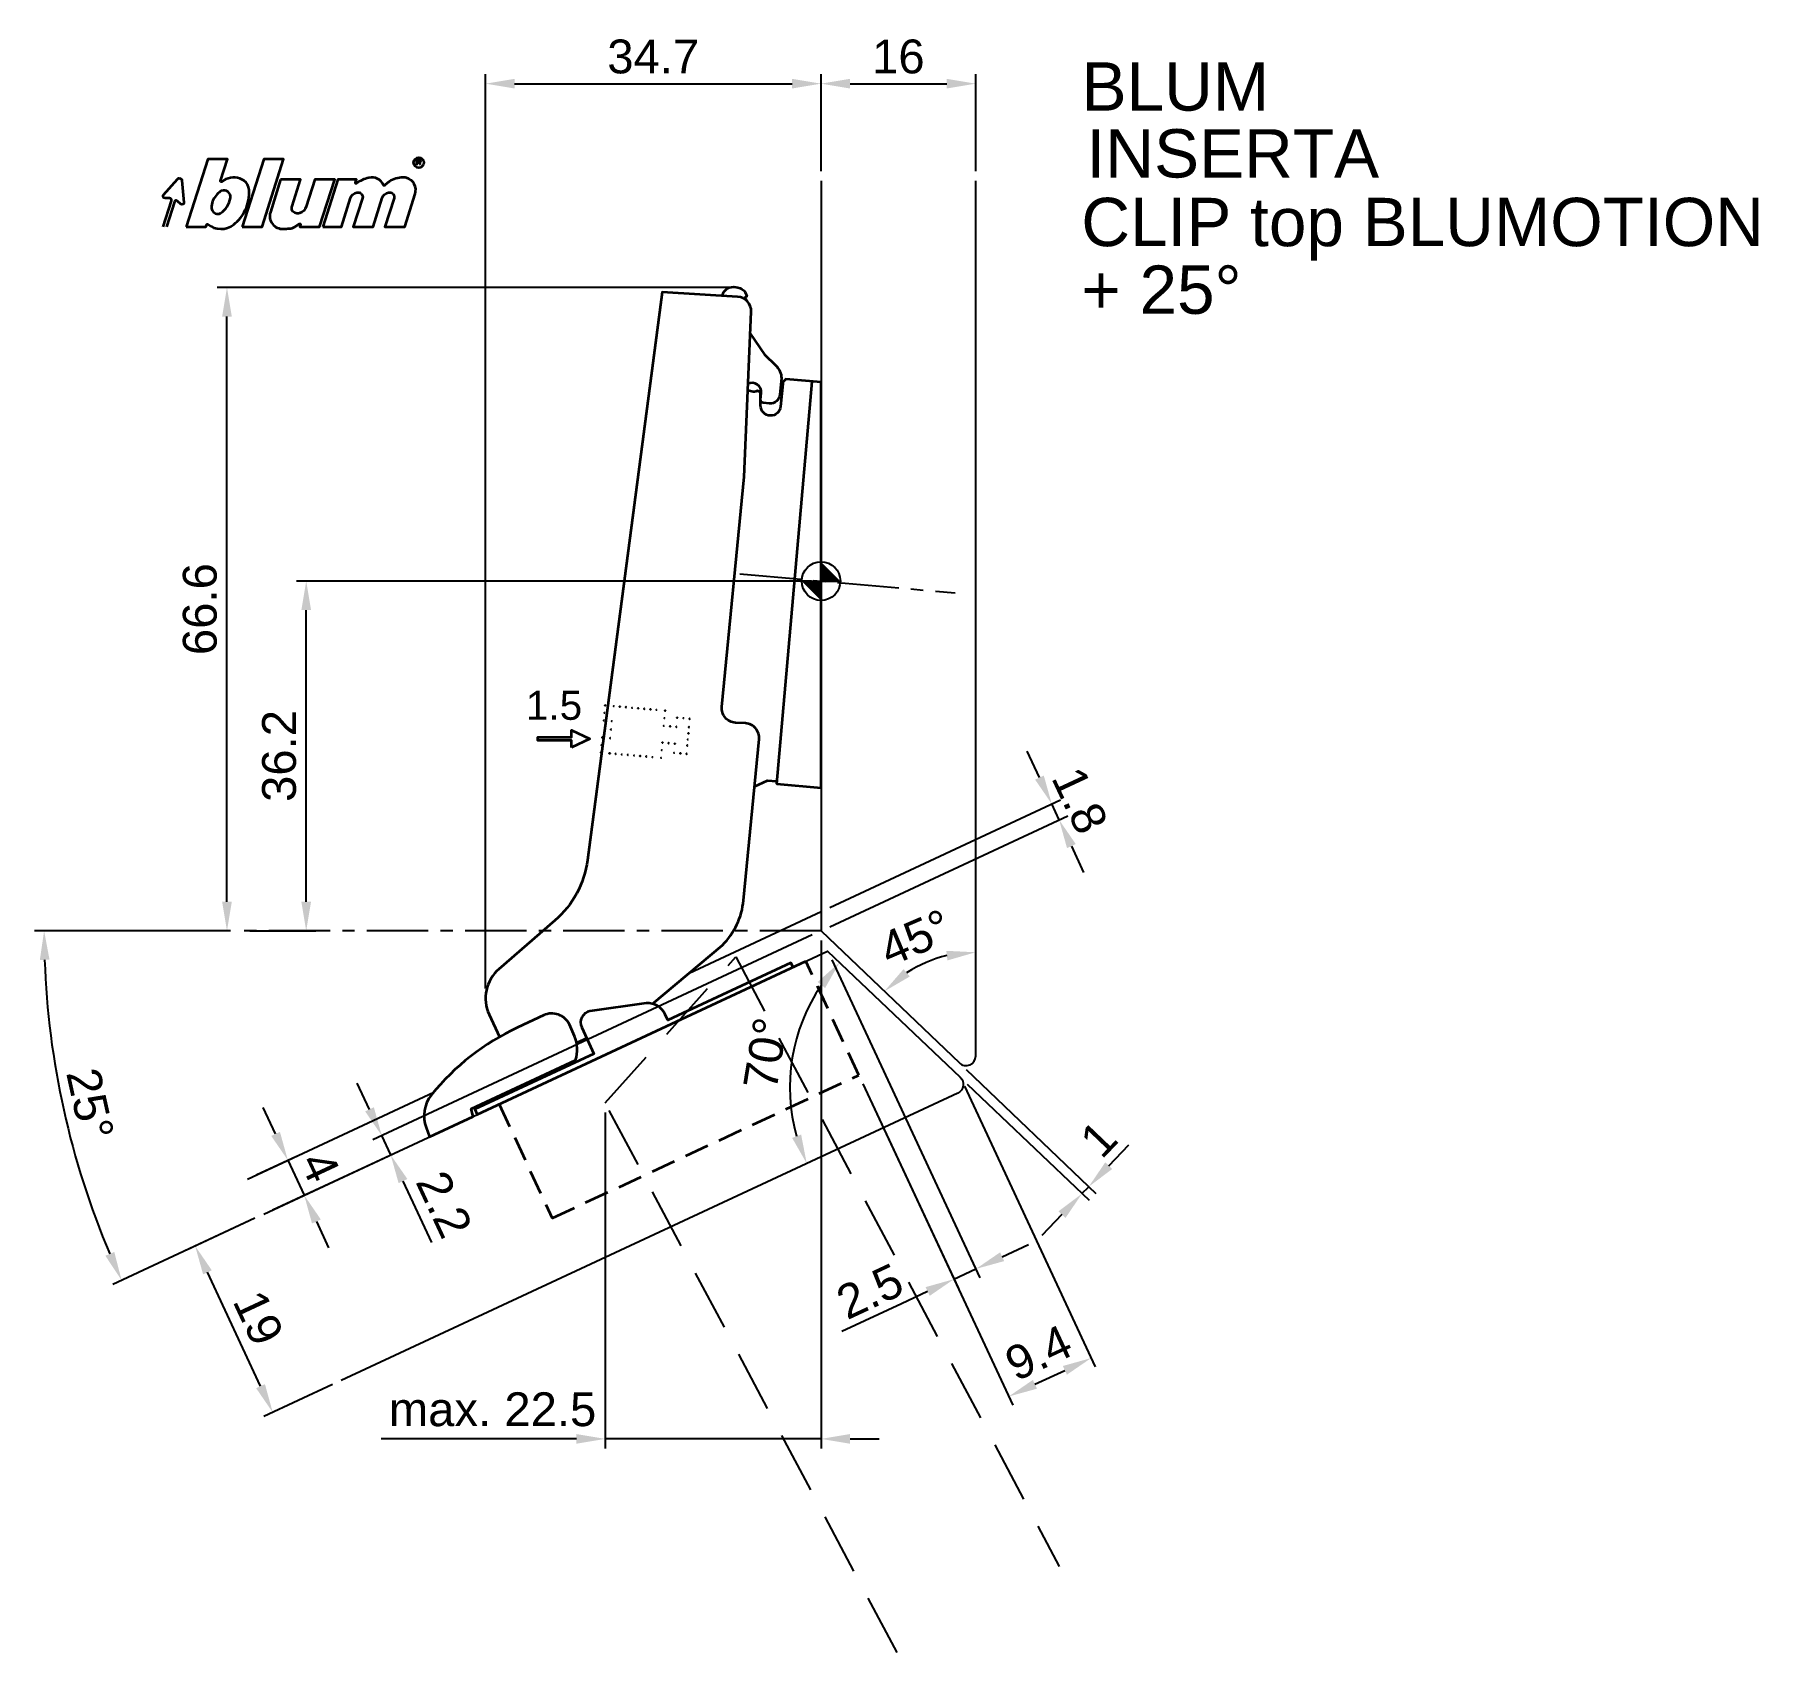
# Model space of a CAD drawing. Extents: x -81 to 97, y -111 to 57.
import ezdxf

# ---------------------------------------------------------------- set-up
doc = ezdxf.new("R2010")
doc.units = 0
doc.header["$PDMODE"] = 35
doc.header["$PDSIZE"] = 5
doc.linetypes.add('MITTE', pattern=[50.8, 31.75, -6.35, 6.35, -6.35])
doc.linetypes.add('STRICHLINIE', pattern=[19.05, 12.7, -6.35])
doc.layers.get('Defpoints').update_dxf_attribs({"linetype": 'CONTINUOUS'})
doc.layers.add('1', color=2, linetype='CONTINUOUS')
doc.layers.add('5', color=1, linetype='CONTINUOUS')
doc.layers.add('6', color=3, linetype='CONTINUOUS', lineweight=35)
doc.styles.add('Beschlag', font='ARIAL.TTF')
doc.dimstyles.new('Beschlag', dxfattribs={"dimtxt": 3.5, "dimasz": 3, "dimexe": 1, "dimexo": 1, "dimgap": 1, "dimtad": 1, "dimdec": 1, "dimdsep": 46, "dimtxsty": 'Beschlag', "dimcen": 2, "dimclrd": 256, "dimclre": 256, "dimclrt": 256, "dimadec": 1, "dimazin": 2, "dimtfac": 0.71, "dimtdec": 1, "dimtix": 1, "dimtmove": 2, "dimatfit": 0, "dimfxl": 0, "dimtolj": 1, "dimlwd": -1, "dimlwe": -1, "dimarcsym": 0})

# ---------------------------------------------------------------- blocks, each defined once
blk = doc.blocks.new('NullPunkt')
at = {"layer": '5'}
for points in [[(0, 2), (0, -2)], [(-2, 0), (2, 0)]]:
    blk.add_lwpolyline(points, dxfattribs=at)
blk.add_circle((0, 0), 2, dxfattribs=at)
for points in [[(0, 0), (-2, 0), (0, 2)], [(0, 0), (2, 0), (0, -2)]]:
    blk.add_solid(points, dxfattribs=at)
blk = doc.blocks.new('*D1')
at = {"layer": '1'}
for p, q in [((-1, 0), (-54.27, 0)), ((-53.27, -33.18), (-53.27, -3)), ((-59.1, -36.18), (-52.27, -36.18))]:
    blk.add_line(p, q, dxfattribs=at)
for points in [[(-53.77, -3), (-52.77, -3), (-53.27, 0)], [(-53.77, -33.18), (-52.77, -33.18), (-53.27, -36.18)]]:
    blk.add_solid(points, dxfattribs=at)
at = {"layer": 'Defpoints', "color": 0}
for p in [(-53.27, 0), (0, 0), (-60.1, -36.18)]:
    blk.add_point(p, dxfattribs=at)
at = {"layer": '1', "insert": (-56.06, -18.09), "char_height": 3.5, "attachment_point": 5, "rotation": 90, "style": 'Beschlag'}
blk.add_mtext('\\A1;36.2', dxfattribs=at)
blk = doc.blocks.new('*D2')
at = {"layer": '1'}
for p, q in [((-9.59, 30.37), (-62.47, 30.37)), ((-61.47, -33.18), (-61.47, 27.37)), ((-61.1, -36.18), (-62.47, -36.18))]:
    blk.add_line(p, q, dxfattribs=at)
for points in [[(-61.97, 27.37), (-60.97, 27.37), (-61.47, 30.37)], [(-61.97, -33.18), (-60.97, -33.18), (-61.47, -36.18)]]:
    blk.add_solid(points, dxfattribs=at)
at = {"layer": 'Defpoints', "color": 0}
for p in [(-61.47, 30.37), (-8.59, 30.37), (-60.1, -36.18)]:
    blk.add_point(p, dxfattribs=at)
at = {"layer": '1', "insert": (-64.26, -2.9), "char_height": 3.5, "attachment_point": 5, "rotation": 90, "style": 'Beschlag'}
blk.add_mtext('\\A1;66.6', dxfattribs=at)
blk = doc.blocks.new('*D3')
at = {"layer": '1'}
for p, q in [((-34.71, -42.16), (-34.71, 52.46)), ((0, 42.42), (0, 52.46)), ((-31.71, 51.46), (-3, 51.46))]:
    blk.add_line(p, q, dxfattribs=at)
for points in [[(-31.71, 51.96), (-31.71, 50.96), (-34.71, 51.46)], [(-3, 51.96), (-3, 50.96), (0, 51.46)]]:
    blk.add_solid(points, dxfattribs=at)
at = {"layer": 'Defpoints', "color": 0}
for p in [(0, 51.46), (0, 41.42), (-34.71, -43.16)]:
    blk.add_point(p, dxfattribs=at)
at = {"layer": '1', "insert": (-17.36, 54.25), "char_height": 3.5, "attachment_point": 5, "style": 'Beschlag'}
blk.add_mtext('\\A1;34.7', dxfattribs=at)
blk = doc.blocks.new('*D4')
at = {"layer": '1'}
for p, q in [((0, 42.42), (0, 52.46)), ((16, 42.42), (16, 52.46)), ((3, 51.46), (13, 51.46))]:
    blk.add_line(p, q, dxfattribs=at)
for points in [[(3, 51.96), (3, 50.96), (0, 51.46)], [(13, 51.96), (13, 50.96), (16, 51.46)]]:
    blk.add_solid(points, dxfattribs=at)
at = {"layer": 'Defpoints', "color": 0}
for p in [(16, 51.46), (0, 41.42), (16, 41.42)]:
    blk.add_point(p, dxfattribs=at)
at = {"layer": '1', "insert": (8, 54.25), "char_height": 3.5, "attachment_point": 5, "style": 'Beschlag'}
blk.add_mtext('\\A1;16', dxfattribs=at)
blk = doc.blocks.new('*D5')
at = {"layer": '1'}
for p, q in [((0, -37.18), (0, -89.74)), ((-22.32, -54.98), (-22.32, -89.74)), ((-25.32, -88.74), (-28.32, -88.74)), ((0, -88.74), (-22.32, -88.74)), ((3, -88.74), (6, -88.74))]:
    blk.add_line(p, q, dxfattribs=at)
for points in [[(-25.32, -88.24), (-25.32, -89.24), (-22.32, -88.74)], [(3, -88.24), (3, -89.24), (0, -88.74)]]:
    blk.add_solid(points, dxfattribs=at)
at = {"layer": 'Defpoints', "color": 0}
for p in [(0, -36.18), (-22.32, -53.98), (-22.32, -88.74)]:
    blk.add_point(p, dxfattribs=at)
at = {"layer": '1', "insert": (-33.99, -85.7), "char_height": 3.5, "attachment_point": 5, "style": 'Beschlag'}
blk.add_mtext('\\A1;max. 22.5', dxfattribs=at)
blk = doc.blocks.new('*D6')
at = {"layer": '1'}
for p, q in [((22.6, -20.33), (21.33, -17.61)), ((0.91, -33.76), (24.77, -22.63)), ((24.63, -24.69), (23.87, -23.05)), ((0.91, -35.76), (25.54, -24.27)), ((25.9, -27.41), (27.17, -30.13))]:
    blk.add_line(p, q, dxfattribs=at)
for points in [[(23.05, -20.12), (22.15, -20.54), (23.87, -23.05)], [(26.35, -27.2), (25.45, -27.62), (24.63, -24.69)]]:
    blk.add_solid(points, dxfattribs=at)
at = {"layer": 'Defpoints', "color": 0}
for p in [(23.87, -23.05), (0, -34.18), (0, -36.18)]:
    blk.add_point(p, dxfattribs=at)
at = {"layer": '1', "insert": (26.78, -22.69), "char_height": 3.5, "attachment_point": 5, "rotation": 295, "style": 'Beschlag'}
blk.add_mtext('\\A1;1.8', dxfattribs=at)
blk = doc.blocks.new('*D7')
at = {"layer": '1'}
for p, q in [((1.11, -39.18), (16.44, -72.07)), ((4.33, -52.02), (14.18, -73.13)), ((18.74, -69.9), (21.46, -68.63)), ((13.75, -72.22), (16.02, -71.16)), ((11.03, -73.49), (8.32, -74.76))]:
    blk.add_line(p, q, dxfattribs=at)
for points in [[(18.53, -69.44), (18.95, -70.35), (16.02, -71.16)], [(10.82, -73.04), (11.25, -73.94), (13.75, -72.22)]]:
    blk.add_solid(points, dxfattribs=at)
at = {"layer": 'Defpoints', "color": 0}
for p in [(0.68, -38.28), (3.91, -51.11), (16.02, -71.16)]:
    blk.add_point(p, dxfattribs=at)
at = {"layer": '1', "insert": (5.05, -73.48), "char_height": 3.5, "attachment_point": 5, "rotation": 25, "style": 'Beschlag'}
blk.add_mtext('\\A1;2.5', dxfattribs=at)
blk = doc.blocks.new('*D8')
at = {"layer": '1'}
for p, q in [((4.33, -52.02), (19.84, -85.27)), ((14.83, -52.24), (28.37, -81.29)), ((22.13, -83.09), (25.23, -81.65))]:
    blk.add_line(p, q, dxfattribs=at)
for points in [[(25.02, -81.2), (25.44, -82.1), (27.95, -80.38)], [(21.92, -82.64), (22.34, -83.55), (19.41, -84.36)]]:
    blk.add_solid(points, dxfattribs=at)
at = {"layer": 'Defpoints', "color": 0}
for p in [(3.91, -51.11), (14.41, -51.33), (27.95, -80.38)]:
    blk.add_point(p, dxfattribs=at)
at = {"layer": '1', "insert": (22.5, -79.84), "char_height": 3.5, "attachment_point": 5, "rotation": 25, "style": 'Beschlag'}
blk.add_mtext('\\A1;9.4', dxfattribs=at)
blk = doc.blocks.new('*D9')
at = {"layer": '1'}
for p, q in [((-58.57, -65.91), (-65.67, -69.21)), ((-58, -83.29), (-63.49, -71.51)), ((-50.54, -83.13), (-57.64, -86.43))]:
    blk.add_line(p, q, dxfattribs=at)
for points in [[(-63.04, -71.3), (-63.94, -71.72), (-64.76, -68.79)], [(-57.54, -83.08), (-58.45, -83.5), (-56.73, -86.01)]]:
    blk.add_solid(points, dxfattribs=at)
at = {"layer": 'Defpoints', "color": 0}
for p in [(-57.67, -65.49), (-64.76, -68.79), (-49.64, -82.71)]:
    blk.add_point(p, dxfattribs=at)
at = {"layer": '1', "insert": (-58.22, -76.22), "char_height": 3.5, "attachment_point": 5, "rotation": 295, "style": 'Beschlag'}
blk.add_mtext('\\A1;19', dxfattribs=at)
blk = doc.blocks.new('*D10')
at = {"layer": '1'}
for p, q in [((15.03, -50.54), (28.42, -63.34)), ((15.13, -52.03), (27.73, -64.06)), ((29.77, -60.48), (31.85, -58.31)), ((27, -63.37), (27.7, -62.65)), ((24.93, -65.54), (22.86, -67.71))]:
    blk.add_line(p, q, dxfattribs=at)
for points in [[(29.41, -60.13), (30.13, -60.82), (27.7, -62.65)], [(24.57, -65.2), (25.29, -65.89), (27, -63.37)]]:
    blk.add_solid(points, dxfattribs=at)
at = {"layer": 'Defpoints', "color": 0}
for p in [(14.31, -49.85), (14.41, -51.33), (27.7, -62.65)]:
    blk.add_point(p, dxfattribs=at)
at = {"layer": '1', "insert": (28.71, -57.71), "char_height": 3.5, "attachment_point": 5, "rotation": 46.3043, "style": 'Beschlag'}
blk.add_mtext('\\A1;1', dxfattribs=at)
blk = doc.blocks.new('*D11')
at = {"layer": '1'}
blk.add_arc((16, -51.47), 13.07, 103.1837, 123.1206, dxfattribs=at)
for points in [[(12.96, -38.25), (13.08, -39.24), (16, -38.4)], [(9.18, -40.91), (8.54, -40.14), (6.55, -42.44)]]:
    blk.add_solid(points, dxfattribs=at)
at = {"layer": 'Defpoints', "color": 0}
for p in [(16, 41.42), (0, -36.18), (12.52, -38.87), (14.31, -49.85), (16, -49.13)]:
    blk.add_point(p, dxfattribs=at)
at = {"layer": '1', "insert": (9.77, -36.9), "char_height": 3.5, "attachment_point": 5, "rotation": 23.1521, "style": 'Beschlag'}
blk.add_mtext('\\A1;45°', dxfattribs=at)
blk = doc.blocks.new('*D12')
at = {"layer": '1'}
blk.add_arc((15.47, -52.35), 18.7, 145.6199, 195.7983, dxfattribs=at)
for points in [[(-0.35, -41.47), (0.42, -42.1), (1.92, -39.45)], [(-2.06, -57.26), (-2.99, -57.61), (-1.48, -60.25)]]:
    blk.add_solid(points, dxfattribs=at)
at = {"layer": 'Defpoints', "color": 0}
for p in [(0.68, -38.28), (-2.02, -45.73), (14.41, -51.33), (14.14, -52.97), (-49.64, -82.71)]:
    blk.add_point(p, dxfattribs=at)
at = {"layer": '1', "insert": (-5.74, -48.88), "char_height": 3.5, "attachment_point": 5, "rotation": 80.7091, "style": 'Beschlag'}
blk.add_mtext('\\A1;70°', dxfattribs=at)
blk = doc.blocks.new('*D13')
at = {"layer": '1'}
for p, q in [((-0.91, -36.6), (-46.36, -57.8)), ((-46.72, -54.65), (-47.99, -51.93)), ((-44.53, -59.36), (-45.45, -57.37)), ((-56.76, -65.06), (-43.62, -58.93)), ((-43.26, -62.08), (-41.99, -64.79))]:
    blk.add_line(p, q, dxfattribs=at)
for points in [[(-46.27, -54.44), (-47.17, -54.86), (-45.45, -57.37)], [(-42.8, -61.86), (-43.71, -62.29), (-44.53, -59.36)]]:
    blk.add_solid(points, dxfattribs=at)
at = {"layer": 'Defpoints', "color": 0}
for p in [(0, -36.18), (-45.45, -57.37), (-57.67, -65.49)]:
    blk.add_point(p, dxfattribs=at)
at = {"layer": '1', "insert": (-38.98, -64.47), "char_height": 3.5, "attachment_point": 5, "rotation": 295, "style": 'Beschlag'}
blk.add_mtext('\\A1;2.2', dxfattribs=at)
blk = doc.blocks.new('*D14')
at = {"layer": '1'}
for p, q in [((-61.1, -36.18), (-81.39, -36.18)), ((-58.57, -65.91), (-73.28, -72.76))]:
    blk.add_line(p, q, dxfattribs=at)
blk.add_arc((5.18, -36.18), 85.57, 182.0089, 202.9911, dxfattribs=at)
for points in [[(-80.83, -39.19), (-79.83, -39.17), (-80.39, -36.18)], [(-73.13, -69.4), (-74.05, -69.8), (-72.37, -72.34)]]:
    blk.add_solid(points, dxfattribs=at)
at = {"layer": 'Defpoints', "color": 0}
for p in [(-60.1, -36.18), (0, -36.18), (0.68, -38.28), (-79.48, -48.58), (-57.67, -65.49)]:
    blk.add_point(p, dxfattribs=at)
at = {"layer": '1', "insert": (-75.64, -54.1), "char_height": 3.5, "attachment_point": 5, "rotation": 282.5, "style": 'Beschlag'}
blk.add_mtext('\\A1;25°', dxfattribs=at)
blk = doc.blocks.new('Logo_BLUM')
at = {"layer": '6', "color": 20, "linetype": 'Continuous'}
for points in [[(2.39, 0), (4.43, 0), (4.52, 0.26, -0.512391), (4.62, 0.29, 0.357881), (7.3, 0.25, 0.116336), (8.5, 1.76, 0.127435), (8.89, 3.85, 0.227045), (8.36, 4.79, 0.273775), (6.5, 4.93), (6.04, 4.67, -0.689828), (5.94, 4.76), (6.65, 7), (4.61, 7)], [(5.59, 3.39, 0.16703), (4.99, 2.14, 0.322673), (5.41, 1.39, 0.260102), (5.93, 1.42, 0.211929), (6.95, 3, 0.250706), (6.73, 3.62, 0.316796), (6.01, 3.72, 0.086595)], [(12.15, 4.9), (11.09, 1.53, 0.527578), (12.44, -0.2, -0.003338), (13.06, -0.17, 0.131781), (13.63, 0.02), (14.12, 0.32, -0.706223), (14.22, 0.24), (14.15, 0), (16.19, 0), (17.75, 4.9), (15.7, 4.9), (14.81, 2.11, -0.253672), (14.11, 1.42, -0.127823), (13.72, 1.42, -0.447747), (13.33, 2.15), (14.2, 4.9)], [(16.53, 0), (18.44, 0), (19.39, 3, -0.282196), (20.04, 3.56, -0.141376), (20.38, 3.52, -0.3938), (20.62, 2.99), (19.67, 0), (21.72, 0), (22.67, 3, -0.282189), (23.31, 3.56, -0.141385), (23.65, 3.52, -0.393792), (23.89, 2.99), (22.94, 0), (24.99, 0), (26.07, 3.42, 0.424526), (25.18, 5.07, 0.098115), (24.64, 5.11, 0.114777), (23.24, 4.6), (22.89, 4.28, -0.522588), (22.79, 4.31, 0.36711), (21.28, 5.09, 0.102012), (20, 4.5, -0.748324), (19.89, 4.58), (20, 4.9), (18.08, 4.9)]]:
    blk.add_lwpolyline(points, format="xyb", close=True, dxfattribs=at)
blk.add_lwpolyline([(8.18, 0), (10.23, 0), (12.45, 7), (10.4, 7)], close=True, dxfattribs=at)
for points in [[(26.26, 6.4), (26.26, 6.9), (26.52, 6.9, -0.975005), (26.53, 6.67, 0.014563), (26.45, 6.67), (26.26, 6.67), (26.45, 6.67), (26.52, 6.6), (26.57, 6.53), (26.62, 6.42)], [(0, 0), (0.86, 2.7, 0.480207), (0.67, 2.98), (0.19, 2.97, -0.689229), (0.05, 3.33), (1.49, 4.95, -0.685285), (1.94, 4.79), (2.15, 2.54, -0.636083), (1.84, 2.36), (1.47, 2.68, 0.560356), (1.16, 2.59), (0.34, 0)]]:
    blk.add_lwpolyline(points, format="xyb", dxfattribs=at)
blk.add_circle((26.44, 6.65), 0.527, dxfattribs=at)
blk = doc.blocks.new('*D17')
at = {"layer": '1'}
for p, q in [((-56.44, -57.19), (-57.71, -54.47)), ((-58.45, -61.44), (-54.27, -59.49)), ((-55.17, -59.91), (-53.48, -63.53)), ((-56.76, -65.06), (-52.57, -63.11)), ((-52.21, -66.25), (-50.95, -68.97))]:
    blk.add_line(p, q, dxfattribs=at)
for points in [[(-55.99, -56.98), (-56.89, -57.4), (-55.17, -59.91)], [(-51.76, -66.04), (-52.67, -66.46), (-53.48, -63.53)]]:
    blk.add_solid(points, dxfattribs=at)
at = {"layer": 'Defpoints', "color": 0}
for p in [(-59.36, -61.86), (-53.48, -63.53), (-57.67, -65.49)]:
    blk.add_point(p, dxfattribs=at)
at = {"layer": '1', "insert": (-51.83, -60.56), "char_height": 3.5, "attachment_point": 5, "rotation": 295, "style": 'Beschlag'}
blk.add_mtext('\\A1;4', dxfattribs=at)
blk = doc.blocks.new('Seitliche Verstellung')
at = {"layer": '6'}
for centre in [(0, 4.9), (0, 4.12), (0.9, 4.9), (1.53, 4.9), (2.17, 4.9), (2.8, 4.9), (3.44, 4.9), (4.07, 4.9), (4.71, 4.9), (5.34, 4.9), (6.24, 4.9), (6.24, 4.12), (7.54, 4.28), (8.19, 4.28), (8.84, 4.28), (0, 3.34), (0.83, 3.34), (0.83, 2.46), (6.24, 3.33), (6.89, 3.33), (7.54, 3.33), (8.84, 3.41), (8.84, 2.77), (8.84, 2.14), (0, 1.56), (0, 0.78), (0, 0), (0.83, 1.56), (0.9, 0), (1.53, 0), (2.17, 0), (2.8, 0), (3.44, 0), (4.07, 0), (4.71, 0), (5.34, 0), (6.24, 1.58), (6.24, 0.79), (6.24, 0.01), (6.89, 1.58), (7.54, 1.58), (7.54, 0.63), (8.19, 0.64), (8.84, 1.5), (8.84, 0.64)]:
    blk.add_circle(centre, 0.00604, dxfattribs=at)

msp = doc.modelspace()

# ---------------------------------------------------------------- linework, layer by layer
at = {"layer": '1'}
for p, q in [((-41.99, -64.79), (-40.3, -68.42)), ((8.32, -74.76), (2.14, -77.64)), ((-28.32, -88.74), (-45.51, -88.74))]:
    msp.add_line(p, q, dxfattribs=at)
at = {"layer": '5', "linetype": 'MITTE', "ltscale": 0.2}
for p, q in [((-8.41, 0.74), (13.89, -1.22)), ((0, -36.18), (-60.1, -36.18))]:
    msp.add_line(p, q, dxfattribs=at)
at = {"layer": '5'}
for points in [[(0, 41.42), (0, -36.18), (14.31, -49.85, 0.659977), (16, -49.13), (16, 41.42)], [(-57.67, -65.49), (0.68, -38.28), (14.41, -51.33, -0.528459), (14.14, -52.97), (-49.64, -82.71)]]:
    msp.add_lwpolyline(points, format="xyb", dxfattribs=at)
for points in [[(-13.66, -40.55), (0, -34.18)], [(-59.36, -61.86), (-40.07, -52.87)]]:
    msp.add_lwpolyline(points, dxfattribs=at)
at = {"layer": '5', "linetype": 'STRICHLINIE', "ltscale": 0.5}
msp.add_lwpolyline([(7.87, -110.84), (-22.32, -53.98), (-8.82, -38.88), (24.65, -101.93)], dxfattribs=at)
at = {"layer": '6'}
for p, q in [((-7.03, 19.59), (-7.59, 19.71)), ((-24.24, -47.3), (-25.29, -47.79))]:
    msp.add_line(p, q, dxfattribs=at)
for points in [[(-10.18, 29.49, -0.303331), (-9.49, 30.36, -0.299356), (-7.84, 29.89), (-7.69, 29.46), (-7.89, 29.29), (-7.71, 29.07), (-7.71, 29.02)], [(-17.45, -43.74), (-10.21, -37.65, 0.175913), (-8.02, -33.03), (-6.41, -16.35, 0.424475), (-7.82, -14.71), (-8.86, -14.65, -0.424475), (-10.26, -13.01), (-7.97, 10.79), (-7.23, 27.86, 0.409111), (-8.64, 29.42), (-16.45, 29.89), (-16.45, 29.89), (-24.17, -28.86, -0.183534), (-27.54, -35.12), (-33.33, -40.14, 0.334595), (-34.34, -44.85), (-33.27, -47.15)], [(-7.33, 25.62), (-5.85, 23.43), (-4.67, 22.29, -0.199022), (-4.1, 20.98), (-4.25, 19.29, -0.414228), (-5.33, 18.38), (-5.98, 18.44, -0.414236), (-6.25, 18.76), (-6.19, 19.46, 0.583097), (-7.56, 20.4, -2.00074)], [(-6.87, -21.24), (-5.53, -20.62), (-4.6, -20.69), (-4.56, -20.98), (0, -21.38), (0, 20.58), (-3.63, 20.89), (-3.88, 20.66, 0.240951), (-3.97, 20.42), (-4.18, 18.06, -0.957254), (-6.25, 18.15), (-6.25, 19.34, 0.570174), (-6.75, 19.63, -0.184671), (-7.03, 19.59, 2.885429)], [(-2.9, -39.95), (-3.11, -39.49), (-15.84, -45.43), (-16.12, -44.83, 0.312987), (-18.09, -43.68), (-23.91, -44.49, 0.486363), (-24.76, -46.17), (-23.5, -48.89), (-23.5, -48.89), (-35.82, -54.64), (-35.57, -55.18), (-1.58, -39.33)]]:
    msp.add_lwpolyline(points, format="xyb", dxfattribs=at)
msp.add_lwpolyline([(-4.56, -20.98), (-0.92, 20.66)], dxfattribs=at)
msp.add_lwpolyline([(-25.82, -17.2), (-25.82, -16.5), (-29.3, -16.5), (-29.3, -16.13), (-25.82, -16.13), (-25.82, -15.43), (-23.92, -16.31)], close=True, dxfattribs=at)
at = {"layer": '6', "linetype": 'STRICHLINIE', "ltscale": 0.2}
msp.add_lwpolyline([(-33.3, -54.12), (-27.81, -65.91), (3.91, -51.11), (-1.58, -39.33)], dxfattribs=at)
at = {"layer": '6', "flags": 128}
msp.add_lwpolyline([(-26.04, -45.88, 0.414214), (-28.7, -44.92), (-31.4, -46.18, 0.114125), (-40.31, -53.15, 0.262579), (-40.87, -56.54), (-40.52, -57.49), (-35.99, -55.38), (-36.2, -54.59), (-25.41, -49.56, 0.191102), (-25.52, -47.07), (-26.04, -45.88)], format="xyb", dxfattribs=at)

# ---------------------------------------------------------------- block references
at = {"layer": '5', "rotation": 90}
msp.add_blockref('NullPunkt', (0, 0), dxfattribs=at)
at = {"layer": '6'}
msp.add_blockref('Logo_BLUM', (-68.07, 36.64), dxfattribs=at)
at = {"layer": '6', "rotation": 355}
msp.add_blockref('Seitliche Verstellung', (-22.77, -17.74), dxfattribs=at)

# ---------------------------------------------------------------- texts
at = {"layer": '1', "linetype": 'Continuous', "style": 'Beschlag'}
for s, p in [('BLUM', (26.96, 48.67)), ('CLIP top BLUMOTION', (26.93, 34.65)), ('+ 25%%D', (26.93, 27.65))]:
    msp.add_text(s, height=5, dxfattribs=at).set_placement(p)
at = {"layer": '1', "attachment_point": 1, "style": 'Beschlag'}
for s, insert, char_height, width in [('INSERTA', (27.47, 46.75), 5, 110.7908), ('1.5', (-30.54, -11.35), 3, 7.1)]:
    msp.add_mtext(s, dxfattribs=dict(at, insert=insert, char_height=char_height, width=width))

# ---------------------------------------------------------------- dimensions: what is measured, and where the dimension line sits
at = {"layer": '1'}
for base, p1, p2, angle, picture, middle in [((0, 51.46), (-34.71, -43.16), (0, 41.42), 180, '*D3', (-17.36, 54.25)), ((16, 51.46), (0, 41.42), (16, 41.42), 180, '*D4', (8, 54.25)), ((-61.4688, 30.3744), (-60.0985, -36.1784), (-8.5922, 30.3744), 90, '*D2', (-64.2558, -2.902)), ((-53.27, 0), (-60.1, -36.18), (0, 0), 90, '*D1', (-56.06, -18.09)), ((23.87, -23.05), (0, -36.18), (0, -34.18), 115, '*D6', (26.78, -22.69)), ((27.95, -80.38), (3.91, -51.11), (14.41, -51.33), 25, '*D8', (22.5, -79.84)), ((-64.76, -68.79), (-49.64, -82.71), (-57.67, -65.49), 115, '*D9', (-58.22, -76.22))]:
    dim = msp.add_linear_dim(base=base, p1=p1, p2=p2, angle=angle, dimstyle='Beschlag', dxfattribs=at)
    dim.commit()
    dim.dimension.update_dxf_attribs({"geometry": picture, "text_midpoint": middle})
for base, line1, line2, text, picture, middle in [((12.52, -38.87), ((16, -49.13), (16, 41.42)), ((0, -36.18), (14.31, -49.85)), '45°', '*D11', (9.77, -36.9)), ((-2.02, -45.73), ((14.14, -52.97), (-49.64, -82.71)), ((0.68, -38.28), (14.41, -51.33)), '70°', '*D12', (-5.74, -48.88))]:
    dim = msp.add_angular_dim_2l(base=base, line1=line1, line2=line2, text=text, dimstyle='Beschlag', dxfattribs=at)
    dim.commit()
    dim.dimension.update_dxf_attribs({"geometry": picture, "text_midpoint": middle})
dim = msp.add_angular_dim_2l(base=(-79.48, -48.58), line1=((0, -36.18), (-60.1, -36.18)), line2=((-57.67, -65.49), (0.68, -38.28)), dimstyle='Beschlag', dxfattribs=at)
dim.commit()
dim.dimension.update_dxf_attribs({"geometry": '*D14', "text_midpoint": (-75.64, -54.1)})
for base, p1, p2, angle, picture, middle in [((-45.45, -57.37), (-57.67, -65.49), (0, -36.18), 115, '*D13', (-38.98, -64.47)), ((16.02, -71.16), (3.91, -51.11), (0.68, -38.28), 25, '*D7', (5.05, -73.48)), ((27.7, -62.65), (14.41, -51.33), (14.31, -49.85), 46.3043, '*D10', (28.71, -57.71))]:
    dim = msp.add_linear_dim(base=base, p1=p1, p2=p2, angle=angle, dimstyle='Beschlag', dxfattribs=at)
    dim.commit()
    dim.dimension.update_dxf_attribs({"geometry": picture, "text_midpoint": middle, "dimtype": 160})
dim = msp.add_linear_dim(base=(-22.32, -88.74), p1=(0, -36.18), p2=(-22.32, -53.98), angle=180, text='max. 22.5', dimstyle='Beschlag', dxfattribs=at)
dim.commit()
dim.dimension.update_dxf_attribs({"geometry": '*D5', "text_midpoint": (-33.99, -85.7), "dimtype": 160})
dim = msp.add_aligned_dim(p1=(-59.36, -61.86), p2=(-57.67, -65.49), distance=4.62, dimstyle='Beschlag', dxfattribs=at)
dim.commit()
dim.dimension.update_dxf_attribs({"geometry": '*D17', "text_midpoint": (-51.83, -60.56)})

doc.saveas('drawing.dxf')
